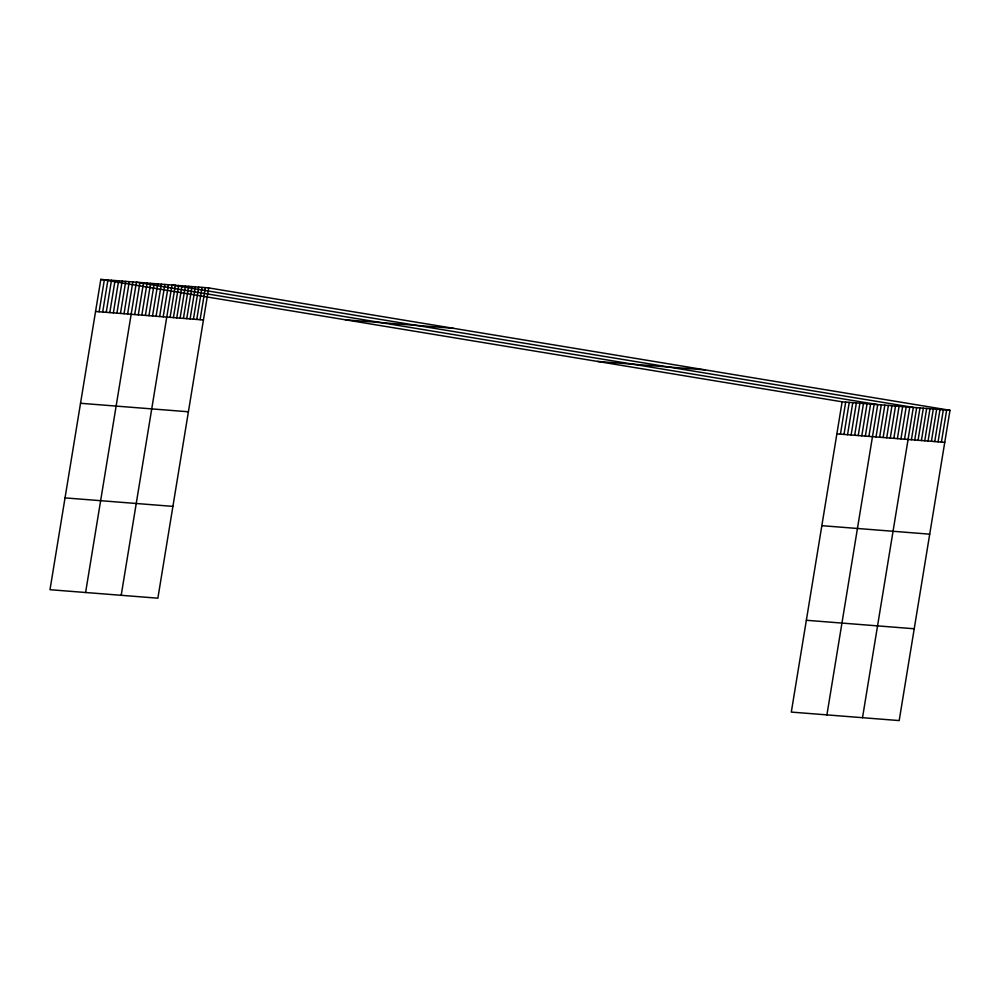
<?xml version="1.0" encoding="UTF-8"?>
<svg xmlns="http://www.w3.org/2000/svg" width="1000" height="1000" viewBox="0 0 1000 1000"><rect width="100%" height="100%" fill="white"/><g stroke="black" fill="none" stroke-linecap="round" stroke-linejoin="round"><path stroke-width="1.5" d="M208.688 287.913L100.812 279.425L50 589.7L157.875 598.188L208.688 287.913L950 410.3L899.188 720.575L791.312 712.087L842.125 401.812L950 410.3M99.125 311.762L104.375 279.713M102.675 312.038L107.925 279.988M106.237 312.312L111.487 280.262M109.8 312.6L115.05 280.55M113.362 312.875L118.612 280.825M116.925 313.163L122.175 281.112M120.475 313.438L125.725 281.388M124.038 313.712L129.288 281.663M127.6 314L132.85 281.95M85.6 592.5L136.412 282.225L877.725 404.613L826.912 714.887M134.725 314.55L139.963 282.5M138.275 314.837L143.525 282.787M141.838 315.113L147.088 283.062M145.4 315.4L150.65 283.35M148.963 315.675L154.213 283.625M152.525 315.95L157.762 283.9M156.075 316.238L161.325 284.188M159.637 316.512L164.887 284.462M163.2 316.8L168.45 284.75M121.2 595.3L172.013 285.025L913.325 407.413L862.513 717.688M170.087 317.337L175.338 285.287M173.425 317.6L178.675 285.55M176.762 317.863L182.013 285.812M180.1 318.125L185.35 286.075M183.425 318.387L188.675 286.337M186.762 318.65L192.013 286.6M190.1 318.913L195.35 286.863M193.438 319.175L198.688 287.125M196.762 319.438L202.013 287.387M200.1 319.7L205.35 287.65M840.438 434.15L845.688 402.1M844 434.425L849.25 402.375M847.55 434.7L852.8 402.65M851.112 434.988L856.363 402.938M854.675 435.262L859.925 403.212M858.238 435.55L863.487 403.5M861.8 435.825L867.05 403.775M865.35 436.1L870.6 404.05M868.913 436.388L874.163 404.338M876.038 436.95L881.287 404.9M879.6 437.225L884.837 405.175M883.15 437.5L888.4 405.45M886.712 437.788L891.963 405.737M890.275 438.062L895.525 406.012M893.838 438.338L899.087 406.287M897.4 438.625L902.638 406.575M900.95 438.9L906.2 406.85M904.513 439.188L909.762 407.137M911.413 439.725L916.663 407.675M914.737 439.988L919.987 407.938M918.075 440.25L923.325 408.2M921.413 440.513L926.663 408.462M924.75 440.775L930 408.725M928.075 441.037L933.325 408.988M931.413 441.3L936.663 409.25M934.75 441.562L940 409.513M938.088 441.825L943.337 409.775M941.413 442.088L946.663 410.037M345.438 319.812L453.325 328.3M95.562 311.475L203.438 319.962M597.487 361.425L705.362 369.913M836.875 433.862L944.75 442.35M80.525 403.288L188.4 411.775M821.838 525.675L929.712 534.163M65.037 497.887L172.913 506.375M806.35 620.275L914.225 628.763M100.812 279.425L842.125 401.812"/></g></svg>
